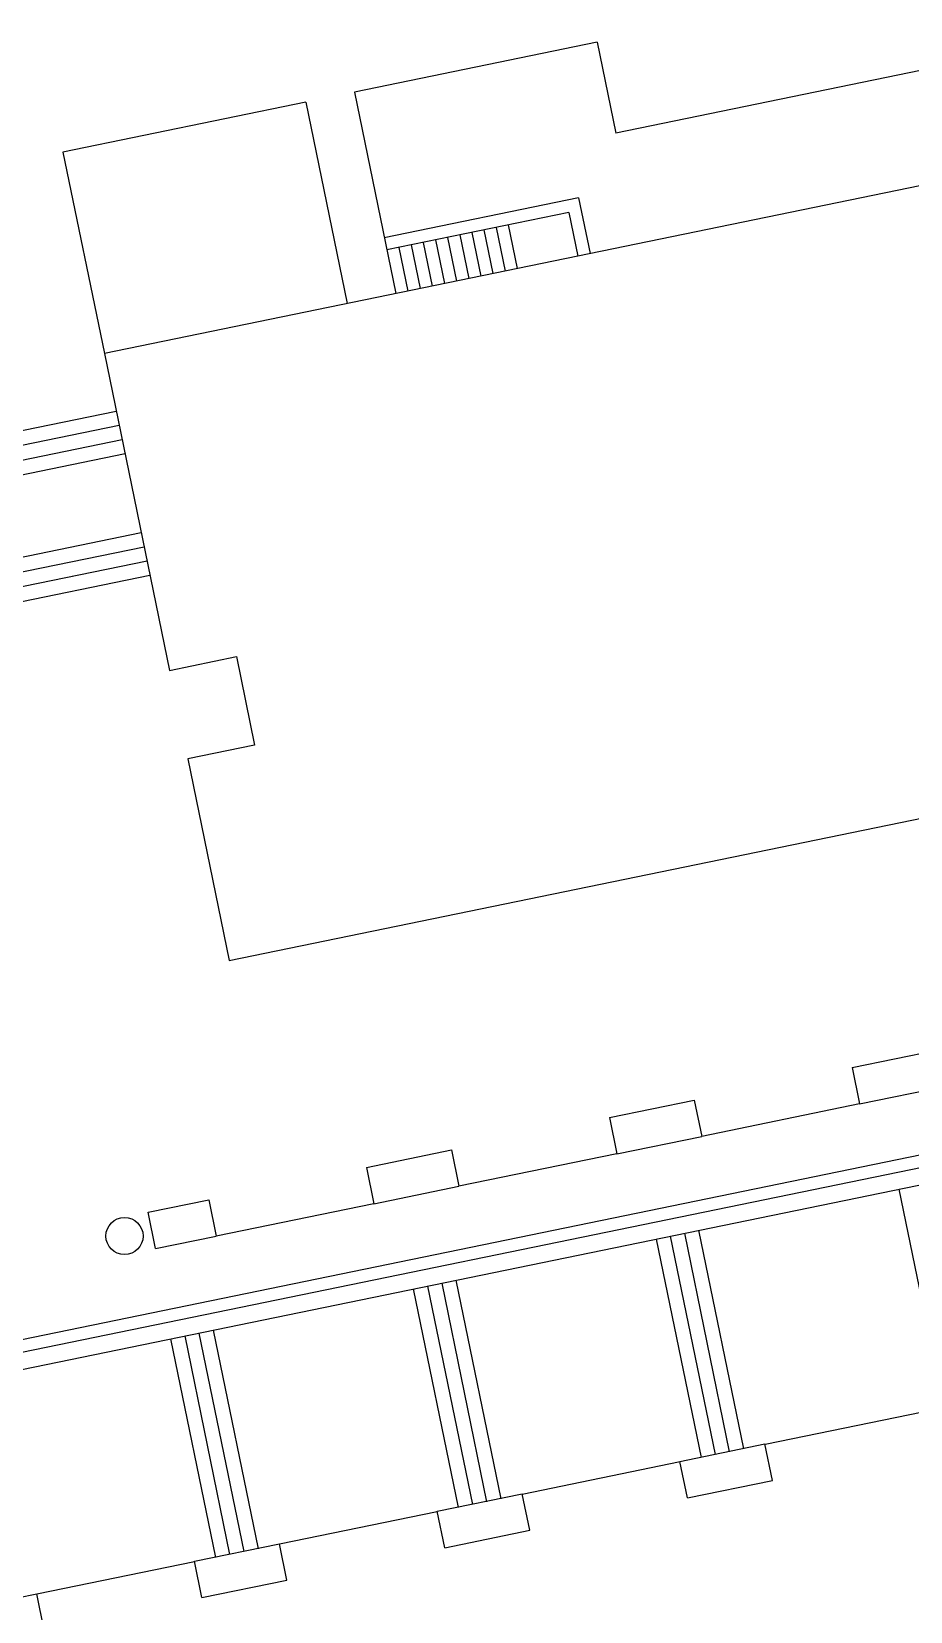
# Model space of a CAD drawing. Header units: inches. Extents: x 69197311 to 69201527, y 27671022 to 27674936.
# Drawn here: x 69199011 to 69199862, y 27672990 to 27674520 of the extents above; entities that cross this region are included whole.
import ezdxf

# ---------------------------------------------------------------- set-up
doc = ezdxf.new("R2010")
doc.units = ezdxf.units.IN
doc.header["$LTSCALE"] = 100
doc.header["$MEASUREMENT"] = 0
for name, color, linetype in [('A-FLOR', 3, 'CONTINUOUS'), ('A-SITE', 3, 'CONTINUOUS'), ('A-WALL', 5, 'CONTINUOUS')]:
    doc.layers.add(name, color=color, linetype=linetype)

msp = doc.modelspace()

# ---------------------------------------------------------------- linework, layer by layer
at = {"layer": 'A-FLOR'}
for p, q in [((69199812.5, 27673481.3), (69199659.7, 27673449.9)), ((69198284.8, 27673106), (69199883.4, 27673434.6)), ((69199577.4, 27673433), (69199424.6, 27673401.6)), ((69198298.9, 27673096.7), (69199885.8, 27673422.8)), ((69199342.3, 27673384.6), (69199189.5, 27673353.2))]:
    msp.add_line(p, q, dxfattribs=at)
at = {"layer": 'A-SITE'}
for p, q in [((69200055.4, 27674519.6), (69199576.6, 27674421.2)), ((69199558.4, 27674509.3), (69199323.4, 27674461)), ((69199558.4, 27674509.3), (69199576.6, 27674421.2)), ((69199323.4, 27674461), (69199363.4, 27674265.9)), ((69199276.3, 27674451.3), (69199041.1, 27674403)), ((69199276.3, 27674451.3), (69199316.4, 27674256.3)), ((69199041.1, 27674403), (69199081.2, 27674207.9)), ((69199540.4, 27674358.6), (69199352.3, 27674319.9)), ((69199540.4, 27674358.6), (69199551.5, 27674304.6)), ((69199531.1, 27674344.4), (69199354.8, 27674308.2)), ((69199531.1, 27674344.4), (69199539.8, 27674302.2)), ((69199413.5, 27674320.3), (69199422.2, 27674278)), ((69199425.3, 27674322.7), (69199434, 27674280.4)), ((69199437, 27674325.1), (69199445.7, 27674282.9)), ((69199448.8, 27674327.5), (69199457.5, 27674285.3)), ((69199460.6, 27674329.9), (69199469.2, 27674287.7)), ((69199472.3, 27674332.4), (69199481, 27674290.1)), ((69199366.5, 27674310.6), (69199375.2, 27674268.4)), ((69199378.3, 27674313), (69199387, 27674270.8)), ((69199390, 27674315.4), (69199398.7, 27674273.2)), ((69199401.8, 27674317.9), (69199410.5, 27674275.6)), ((69198876.7, 27674107.7), (69199092.7, 27674152.1)), ((69198889.6, 27674096.1), (69199095.5, 27674138.4)), ((69198901.6, 27674084.2), (69199098.3, 27674124.7)), ((69198912.9, 27674072.3), (69199101.2, 27674111)), ((69198913.9, 27673992.8), (69199116.9, 27674034.6)), ((69198921.9, 27673980.2), (69199119.7, 27674020.8)), ((69198929.2, 27673967.4), (69199122.5, 27674007.1)), ((69198936, 27673954.5), (69199125.3, 27673993.4)), ((69198972.3, 27673218.2), (69199892, 27673407.3)), ((69199894.4, 27673187.3), (69199850.9, 27673398.8)), ((69199686.7, 27673144.6), (69199643.2, 27673356.1)), ((69199700.4, 27673147.4), (69199657, 27673359)), ((69199659.3, 27673138.9), (69199615.8, 27673350.5)), ((69199673, 27673141.8), (69199629.5, 27673353.3)), ((69199465.4, 27673099.1), (69199421.9, 27673310.6)), ((69199424.2, 27673090.6), (69199380.7, 27673302.2)), ((69199437.9, 27673093.4), (69199394.4, 27673305)), ((69199451.6, 27673096.2), (69199408.2, 27673307.8)), ((69199189.1, 27673042.3), (69199145.6, 27673253.9)), ((69199189.1, 27673042.3), (69199145.6, 27673253.9)), ((69199202.8, 27673045.1), (69199159.4, 27673256.7)), ((69199216.6, 27673047.9), (69199173.1, 27673259.5)), ((69199230.3, 27673050.7), (69199186.8, 27673262.3)), ((69199873.8, 27673183), (69199721, 27673151.6)), ((69199638.7, 27673134.7), (69199485.9, 27673103.3)), ((69199403.6, 27673086.4), (69199250.8, 27673055)), ((69199168.6, 27673038.1), (69199015.8, 27673006.7))]:
    msp.add_line(p, q, dxfattribs=at)
msp.add_lwpolyline([(69199974.6, 27674391.6), (69199081.2, 27674207.9), (69199144.3, 27673901.1), (69199209, 27673914.4), (69199226.6, 27673828.7), (69199161.9, 27673815.4), (69199202, 27673620.2), (69200095.4, 27673803.8)], dxfattribs=at)
at = {"layer": 'A-WALL'}
for p, q in [((69199805.3, 27673516.6), (69199887.5, 27673533.5)), ((69199805.3, 27673516.6), (69199812.5, 27673481.3)), ((69199812.5, 27673481.3), (69199894.8, 27673498.2)), ((69199570.2, 27673468.2), (69199652.5, 27673485.1)), ((69199652.5, 27673485.1), (69199659.7, 27673449.9)), ((69199570.2, 27673468.2), (69199577.4, 27673433)), ((69199577.4, 27673433), (69199659.7, 27673449.9)), ((69199335.1, 27673419.9), (69199417.4, 27673436.8)), ((69199417.4, 27673436.8), (69199424.6, 27673401.6)), ((69199335.1, 27673419.9), (69199342.3, 27673384.6)), ((69199342.3, 27673384.6), (69199424.6, 27673401.6)), ((69199123.5, 27673376.4), (69199182.3, 27673388.5)), ((69199182.3, 27673388.5), (69199189.5, 27673353.2)), ((69199130.8, 27673341.2), (69199123.5, 27673376.4)), ((69199130.8, 27673341.2), (69199189.5, 27673353.2)), ((69199638.6, 27673135.2), (69199720.9, 27673152.1)), ((69199728.2, 27673116.8), (69199720.9, 27673152.1)), ((69199645.9, 27673099.9), (69199638.6, 27673135.2)), ((69199645.9, 27673099.9), (69199728.2, 27673116.8)), ((69199403.5, 27673086.9), (69199485.8, 27673103.8)), ((69199493.1, 27673068.5), (69199485.8, 27673103.8)), ((69199410.8, 27673051.6), (69199403.5, 27673086.9)), ((69199410.8, 27673051.6), (69199493.1, 27673068.5)), ((69199168.5, 27673038.6), (69199250.7, 27673055.5)), ((69199258, 27673020.2), (69199250.7, 27673055.5)), ((69199175.7, 27673003.3), (69199168.5, 27673038.6)), ((69199175.7, 27673003.3), (69199258, 27673020.2)), ((69198933.4, 27672990.2), (69199015.7, 27673007.1)), ((69199022.9, 27672971.9), (69199015.7, 27673007.1))]:
    msp.add_line(p, q, dxfattribs=at)
msp.add_circle((69199100.7, 27673353.4), 18, dxfattribs=at)

doc.saveas('drawing.dxf')
